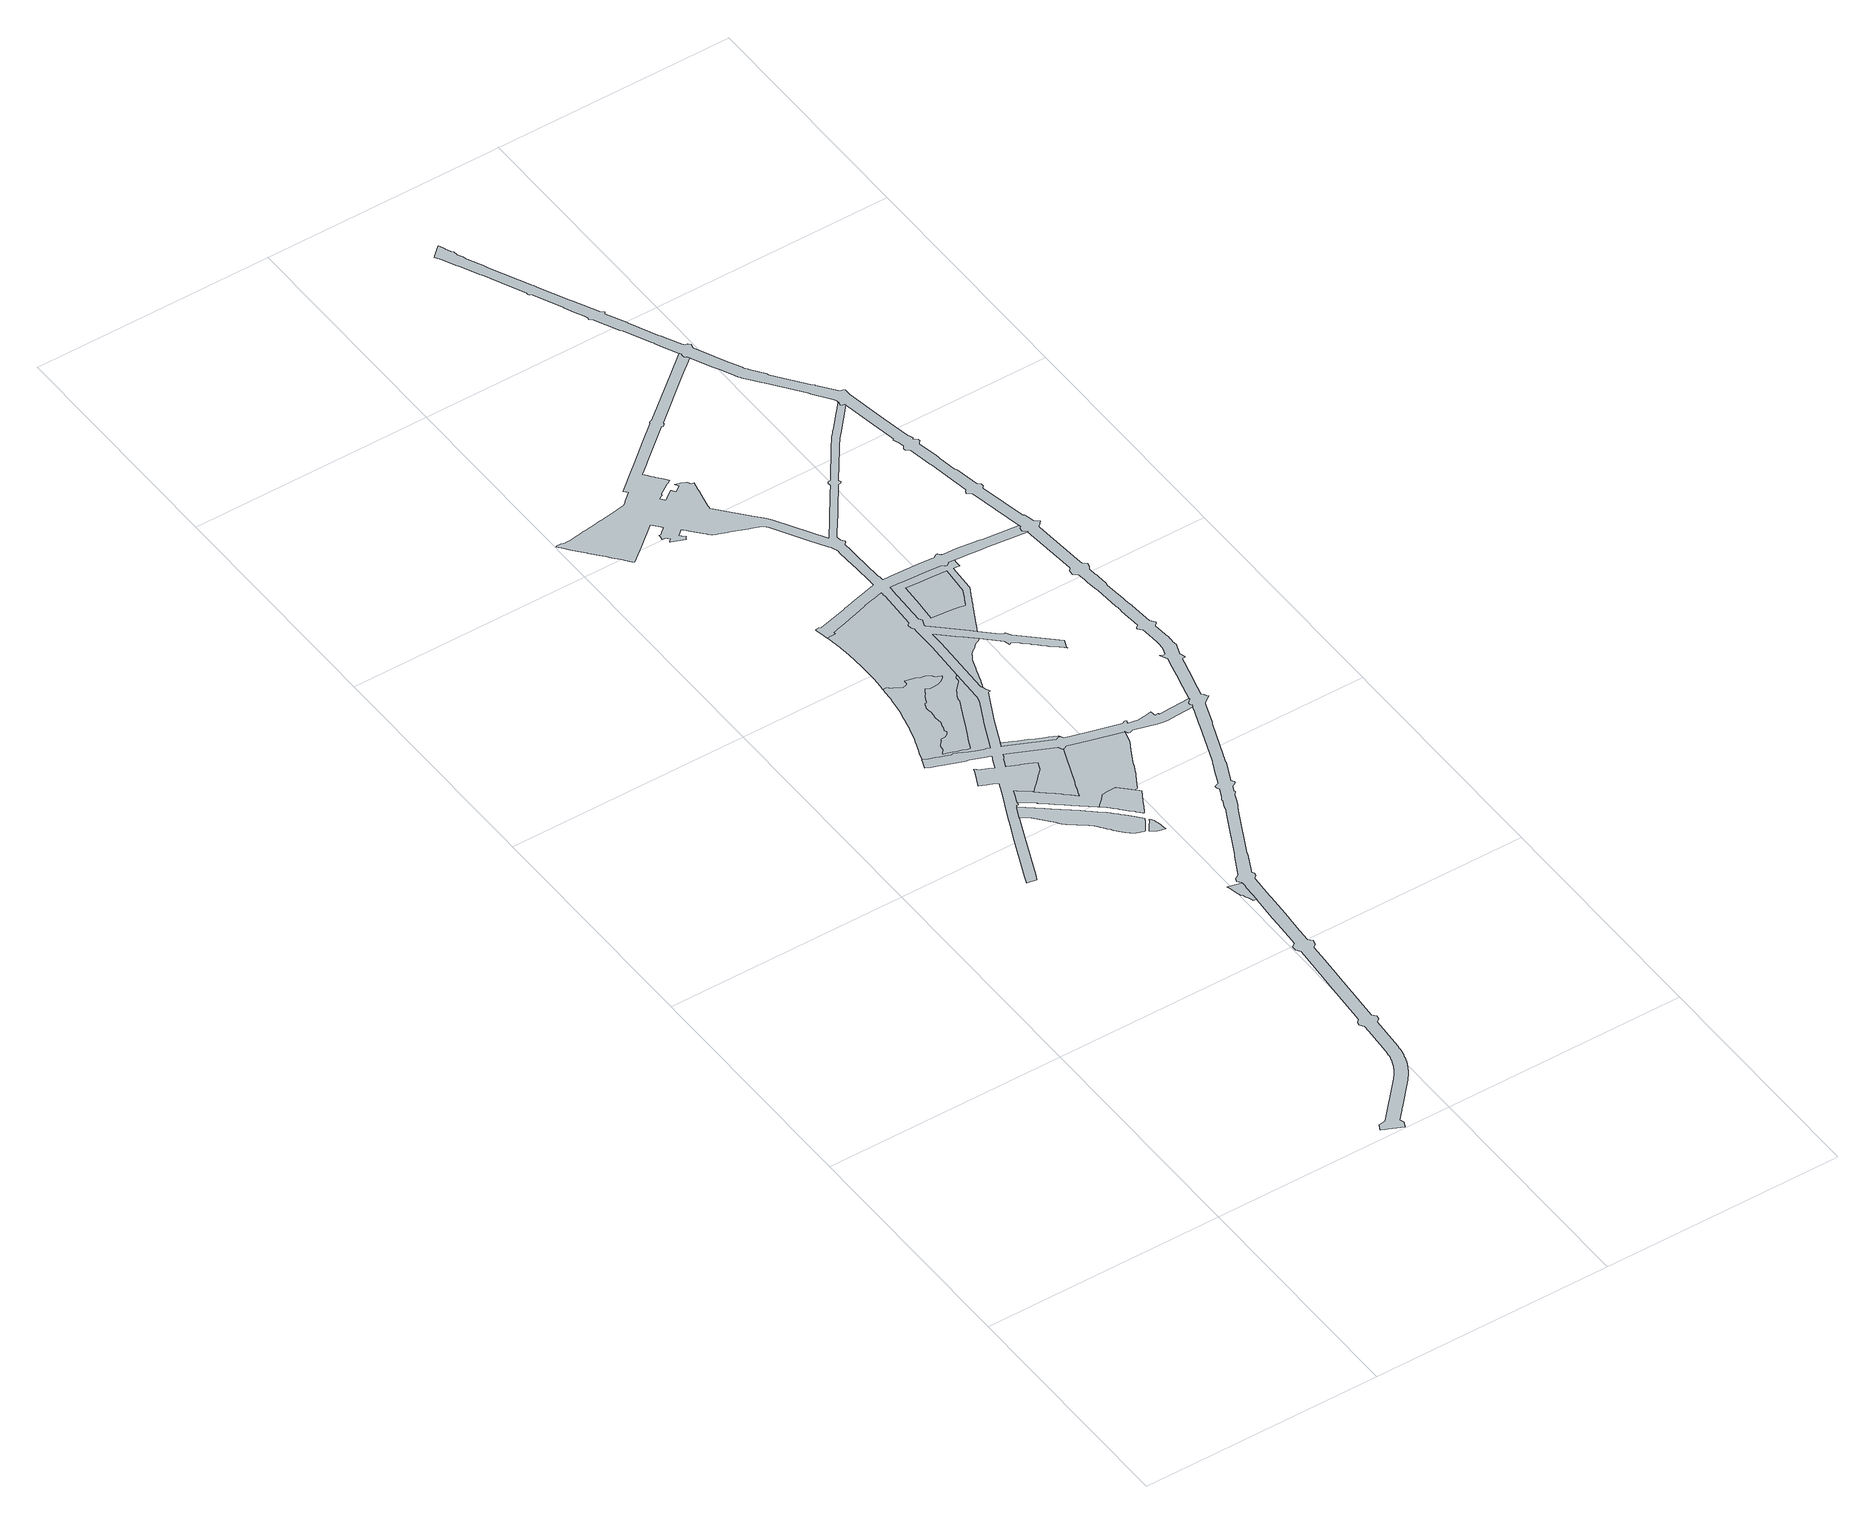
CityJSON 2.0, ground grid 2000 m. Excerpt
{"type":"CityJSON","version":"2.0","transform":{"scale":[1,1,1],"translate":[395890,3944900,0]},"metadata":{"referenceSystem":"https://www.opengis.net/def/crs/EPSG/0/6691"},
"CityObjects":{
"object1":{"type":"GenericCityObject","attributes":{"class":"18","urbanPlanType":"21","prefecture":"13","city":"13100"},"geometry":[{"type":"MultiSurface","lod":"0","boundaries":[[[0,1,2,3,4,5,6,7,8,9,10,11,12,13,14,15,16,17,18,19,20,21,22,23,24,25,26,27,28,29,30,31,32,33,34,35,36,37,38,39,40,41,42,43,44,45,46,47,48,49,50,51,52,53,54,55,56,57,58,59,60,61,62,63,64,65,66,67,68,69,70,71,72,73,74,75,76,77,78,79,80,81,82,83,84,85,86,87,88,89,90,91,92,93,94,95,96,97,98,99,100,101,102,103,104,105,106,107,108,109,110,111,112,113,114,115,116,117,118,119,120,121,122,123,124,125,126,127,128,129,130,131,132,133,134,135]]]}]},
"object2":{"type":"GenericCityObject","attributes":{"class":"18","urbanPlanType":"21","prefecture":"13","city":"13100"},"geometry":[{"type":"MultiSurface","lod":"0","boundaries":[[[136,137,138,139,140,141,142,143,144,145,146,147,148,149,150,151,152,153,154]]]}]},
"object3":{"type":"GenericCityObject","attributes":{"class":"18","urbanPlanType":"21","prefecture":"13","city":"13100"},"geometry":[{"type":"MultiSurface","lod":"0","boundaries":[[[155,156,157,158,159,160,161,162,163,164,165,166,167,168,169,170,171,172,173,174,175,176,177,178,179,180,181,182,183,184,185,186,187,188,189,190,191,192,193,194,195,196,197,198,199,200,201,202,203,204,205,206,207,208,209,210,211,212,213,214,215,216,217,218,219,220,221,222,223,224,225,226,227,228,229,230,231,232,233,234,235,236,237,238,239,240,241,242,243,244,245,246,247,248,249,250,251,252,253,254,255,256,257,258,259,260,261,262,263,264,265,266,267,268,269,270,271,272,273,274,275,276,277,278,279,280,281,282,283,284,285,286,287,288,289,290,291,292,293,294,295,296,297,298,299,300,301,302,303,304,305,306,307,308,309,310,311,312,313,314,315,316,317,318,319,320,321,322,323,324,325,326,327,328,329,330,331,332,333,334,335,336,337,338,339,340,341,342,343,344,345,346,347,348,349,350,351,352,353,354,355,356,357,358,359,360,361,362,363,364,365,366,367,368,369,370]]]}]},
"object4":{"type":"GenericCityObject","attributes":{"class":"18","urbanPlanType":"21","prefecture":"13","city":"13100"},"geometry":[{"type":"MultiSurface","lod":"0","boundaries":[[[371,372,373,374,375,376,377,378,379,380,381,382,383,384,385,386,387,388,389,390,391,392,393,394,395,396,397,398,399,400,401,402,403,404,405,406,407,408,409,410,411,412,413,414,415,416,417,418,419,420]]]}]},
"object5":{"type":"GenericCityObject","attributes":{"class":"18","urbanPlanType":"21","prefecture":"13","city":"13100"},"geometry":[{"type":"MultiSurface","lod":"0","boundaries":[[[421,422,423,424,425,426,427,428,429,430,431,432,433,434,435,436,437,438,439,440,441,442,443,444,445,446,447,448,449,450,451,452,453,454,455,456,457,458,459,460]]]}]},
"object6":{"type":"GenericCityObject","attributes":{"class":"18","urbanPlanType":"21","prefecture":"13","city":"13100"},"geometry":[{"type":"MultiSurface","lod":"0","boundaries":[[[461,462,463,464,465,466,467,468,469,470,471,472,473,474,475,476,477,478,479,480,481,482,483,484,485,486,487,488,489,490,491,492,493,494,495,496,497,498,499,500,501]]]}]},
"object7":{"type":"GenericCityObject","attributes":{"class":"18","urbanPlanType":"21","prefecture":"13","city":"13100"},"geometry":[{"type":"MultiSurface","lod":"0","boundaries":[[[502,503,504,505,420,419,418,417,416,415,414,413,412,411,410,409,408,407,406,405,404,506,507,508,509,510,511,512,513,514,515,516,517,518,519,520,521,522,523,524,525,526,527,528,529,530,531,532,533,534,535,536,537,538,539,540,541,542,543,544,545,546,547,548,549,550,551,552,553,554,555,556,557,558,559,560,561,562,563,564,565,566,473,472,471,470,469,468,467,466,465,464,463,462,461,501,567,568,569,570,571,572,573,574,575,576,577,578,579,580,581,582,583,584,585,586,587,588,589,590,591,592,593,594,595,596,597,598,599,600,601,602,603,604,605,606,607,608,609,610,611,612,613,614]]]}]},
"object8":{"type":"GenericCityObject","attributes":{"class":"18","urbanPlanType":"21","prefecture":"13","city":"13100"},"geometry":[{"type":"MultiSurface","lod":"0","boundaries":[[[615,616,617,618,619,620,621,622,623,624,625,626,627,628]]]}]},
"object9":{"type":"GenericCityObject","attributes":{"class":"18","urbanPlanType":"21","prefecture":"13","city":"13100"},"geometry":[{"type":"MultiSurface","lod":"0","boundaries":[[[629,630,631,632,633,634,635,636,637,638,639,640,641,642,643,644,645,646,647,648,649,650,651,652,653,654,655,656,657,658,659,660,661,662,663,664,665,666,667,668,669,670,671,672,673,674,675,676,677,678,679,680,681,682,683,684,685,686,306,305,304,303,302,301,300,299,298,297,296,295,294,293,292,291,290,289,288,287,286,285,284,283,282,281,280,279,278,277,276,275,274,273,272,271,270,269,268,267,266,265,264,263,262,261,260,259,258,257,256,255,254,253,252,251,250,249,248,247,246,245,244,243,242,241,240,239,238,237,236,235,234,233,232,231,230,229,228,227,226,225,224,223,222,221,220,219,218,217,216,215,214,213,212,211,210,209,208,207,206,205,204,203,202,201,200,199,198,197,196,195,194,193,192,191,190,189,188,187,186,185,184,183,182,181,180,179,178,177,176,175,174,173,172,171,170,169,168,167,166,165,164,163,162,161,160,159,158,157,156,155,370]]]}]},
"object10":{"type":"GenericCityObject","attributes":{"class":"18","urbanPlanType":"21","prefecture":"13","city":"13100"},"geometry":[{"type":"MultiSurface","lod":"0","boundaries":[[[687,688,689,690,691,692,693,694,695,696,697,698,699,700,701,702,703,704,705,706,707,708,709,710,711,712,713,714,715,716,717,718,719,720,721,722,723,724,725,726,727,728,729,730,731,732,733,734,735,736,737,738,739,740,741,742,743,744,745,746,747,748,749,750,751,752,753,754,755,756,757,758,759,760,761,762,763,764,765,766,767,768,769,770,771,772,773,774,775,776,777,778,779,780,781,782,783,784,785,786,787,788,789,790,791,792,793,794,795,796,797,798,799,800,801,802,803,804,805,806,807,808,809,810,811,812,813,814,815,816,817,818,819,820,821,822,823,824,825,826,827,828,829,830,831,832,833,834,835,836,837,838,839,840,841,842,843,844,845,846,847,848,849,850,851,852,853,854,855,856,857,858,859,860,861,862,863,864,865,866,867,868,869,870,871,872,873,874,875,876,877,878,879,880,881,882,883,657,656,655,654,653,652,651,650,649,648,647,646,645,644,643,642,641,640,639,638,637,636,635,634,633,632,631,630,629,370,369,368,367,366,365,364,363,362,361,360,359,358,357,356,355,354,353,352,351,350,349,348,347,346,345,344,343,342,341,340,339,884,885,886,887,888,889,890,891,892,893,894,895,896,897,898,899,900,901,902,903,904,905,906,907,908,909,910,911,912,913,914,915,916,917,918,919,920,921,922,923,924,925,926,927,928,929,930,112,111,931,932,514,513,512,511,510,509,508,507,506,404,403,402,401,400,399,398,397,396,395,394,393,392,391,390,389,388,387,386,385,384,383,382,381,380,379,378,377,376,375,374,373,372,371,420,505,504,503,502,614,933,934,935,936,937,938,939,940,941,942,943,944,945,946,947,948,949,950,951,952,953,954,955,956,957,958,959,960,961,962,963,964,965,966,967,968,969,970,971,972,973,974,975,976,977,978,979,980,981,982,983,984,985,986,987,988,989,990,991,992,993,994,628,627,626,625,624,623,622,995,996,997,998,999,1000,1001,1002,1003,1004,1005,1006,1007,1008,1009,1010,1011,1012,1013,1014,1015,1016,1017,1018,1019,1020,1021,1022,1023,1024,1025,1026,1027,1028,1029,1030,1031,1032,1033,1034,1035,1036,1037,1038,1039,1040,1041,1042,1043,1044,1045,1046,1047,1048,1049,1050,1051,1052,1053,1054,1055,1056,1057,1058,1059,1060,1061,1062,1063,1064,1065,1066,1067,1068,1069,1070,1071,1072,1073,1074,1075,1076,1077,1078,1079,1080,1081,1082,1083,1084,1085,1086,1087,1088,1089,1090,1091,1092,1093,1094,1095,1096,1097,1098,1099,1100,1101,1102,1103,1104,1105,1106,1107,1108,1109,1110,1111,1112,1113,1114,1115,1116,1117,1118,1119,1120,1121,1122,1123,1124,1125,1126,1127,1128,1129,1130,1131,1132,1133,1134,1135,1136,1137,1138,1139,1140,1141,1142,1143,1144,1145,1146,1147,1148,1149,1150,1151,1152,1153,1154,1155,1156,1157,1158,1159,1160,1161,1162,1163,1164,1165,1166,1167,1168,1169,1170,1171,1172,1173,1174,1175,1176,1177,1178,1179,1180,1181,1182,1183,1184,1185,1186,1187,1188,1189,1190,1191,1192,1193,1194,1195,1196,1197,1198,1199,1200,1201,1202,1203,1204,1205,1206,1207,1208,1209,1210,1211,1212,1213,1214,1215,1216,1217,1218,1219,1220,1221,1222,1223,1224,1225,1226,1227,1228,1229,1230,1231,1232,1233,1234,1235,1236,1237,1238,1239,1240,1241,1242,1243,1244,1245,1246,1247,1248,1249,1250,1251,1252,1253,1254,1255,1256,1257,1258,1259,1260,1261,1262,1263,1264,1265,1266,1267,1268,1269,1270,1271,1272,1273,1274,1275,1276,1277,1278,1279,1280,1281]]]}]},
"object11":{"type":"GenericCityObject","attributes":{"class":"18","urbanPlanType":"21","prefecture":"13","city":"13100"},"geometry":[{"type":"MultiSurface","lod":"0","boundaries":[[[1006,1005,1004,1003,1002,1001,1282,1283,1284,1285,1286,1287,1288,1289,1290,1291,1292,1293,1294,1295,1296,1297,1298,1299,1300,1301,1302,1303,1304,1305,1306,1007]]]}]},
"object12":{"type":"GenericCityObject","attributes":{"class":"18","urbanPlanType":"21","prefecture":"13","city":"13100"},"geometry":[{"type":"MultiSurface","lod":"0","boundaries":[[[1307,1308,1309,1310,1311,1312,1313,1314,1315,1316,1317,1318,1319,1320,1321,1322,1323,1324,1325,1326,1327,1328,1329,1330,1331,1332,1333,1334,1335,1336,1337,1338,1339,1340,1341,1342,1343,1344,1345,1346,1347,1348,1349,1350,1351,1352,1353,1354,1355,1356,1357,1358,1359,1360,1361,1362,1363,1364,1365,1366,1367,1368,1369,1370,1371,1372,1373,691,690,689,688,687,1281,1374,1375,1376,1377,1378,1379,1380,1381,1382,1383,1384,1385,1386,1387,1388,1389,1390,1391,1392,1393,1394,1395,1396,1397,1398,1399,1400,1401,1402,1403,1404,1405,1151,1150,1149,1148,1147,1406,1407,1408,1409,1410,1411,1412,1413,1414,1415,1416,1417,1418,1419,1420,1421,1422,1423,1424,1425,1426,1427,1428,1429,1080,1079,1078,1077,1076,1075,1074,1430,1431,1432,1433,1434,1435,1436,1437,1438,1439,1440,1441,1442,1443,1444,1445,1446,1447,1448,1449,1450,1451,1452,1453,1454,1455,1456,1457,1458,1459,1460,1461,1462,1463,1464,1465,1466,1467,1468,1469,1470,1471,1472,1473,1474,1475,1476,1477,1478,1479,1480,1481,962,961,960,959,958,957,956,1482,1483,1484,1485,1486,1487,1488,1489,1490,1491,1492,1493,1494,1495,1496,1497,1498,1499,1500,1501,1502,1503,1504,1505,1506,1507,1508,1509,1510,1511,1512,1513,1514,1515,1516,1517,1518,1519,1520,1521,1522,1523,1524,1525,1526,1527,1528,1529,1530,1531,154,153,152,151,150,149,1532,1533,1534,1535,1536,1537,1538,1539,1540,1541,1542,1543,1544,1545,1546,1547,1548,1549,1550,1551,1552,1553,1554,1555,1556,1557,1558,1559,1560,1561,1562,1563,1564,1565,1566,1567,1568,1569,1570,1571,1572,1573,1574,1575,1576,1577,1578,1579,1580,1581,1582,1583,1584,1585,1586,1587,1588,1589,1590,1591,1592,1593,1594,1595,1596,1597,1598,1599,1600,1601,1602,1603,1604,1605,1606,1607,1608,1609,1610,1611,1612,1613,1614,1615,1616,1617,1618,1619,1620,1621,1622,1623,1624,1625,1626,1627,1628,1629,1630,1631,1632,1633,1634,1635,1636,1637,1638,1639,1640,1641,1642,1643,1644,1645,1646,1647,1648,1649,1650,1651,1652,1653,1654,1655,1656,1657,1658,1659,1660,1661,1662,1663,1664,1665,1666,1667,1668,1669,1670,1671,1672,1673,1674,1675,1676,1677,1678,1679,1680,1681,1682,1683,1684,1685,1686,1687,1688,1689,1690,1691,1692,1693,1694,1695,1696,1697,1698,1699,1700,1701,1702,1703,1704,1705,1706,1707,1708,1709,1710,1711,1712,1713,1714,1715,1716,1717,1718,1719,1720,1721,1722,1723,1724,1725,1726,1727,1728,1729,1730,1731,1732,1733,1734,1735,1736,1737,1738,1739,1740,1741,1742,1743,1744,1745,1746,1747,1748,1749,1750,1751,1752,1753,1754,1755,1756,1757,1758,1759,1760,1761,1762,1763,1764,1765,1766,1767,1768,1769,1770,1771,1772,1773,1774,1775,1776,1777,1778,1779,1780,1781,1782,1783,1784,1785,1786,1787,1788,1789,1790,1791,1792,1793,1794,1795,1796,1797,1798,1799,1800,1801,1802,1803,1804,1805,1806,1807,1808,1809,1810,1811,1812,1813,1814,1815,1816,1817,1818,1819,1820,1821,1822,1823,1824,1825,1826,1827,1828,1829,1830,1831,1832,1833,1834,1835,1836,1837,1838,1839,1840,1841,1842,1843,1844]]]}]},
"object13":{"type":"GenericCityObject","attributes":{"class":"18","urbanPlanType":"21","prefecture":"13","city":"13100"},"geometry":[{"type":"MultiSurface","lod":"0","boundaries":[[[1065,1064,1063,1062,1061,1060,1059,1058,1057,1056,1055,1054,1053,1052,1051,1050,1049,1048,1047,1046,1045,1044,1043,1845,1846,1847,1848,1849,1850,1851,1852,1853,1854,1855,1856,1857,1858,1859,1860,1861,1862,1863,1864,1865,1866,1867,1868,1869,1870,1871,1872,1873,1874,1875,1876,1877,1878,1879,1880,1881,1882,1883,1884,1066],[1885,1886,1887,1888,1889,1890,1891,1892,1893,1894,1895,1896,1897,1898,1899,1900,1901,1902,1903,1904,1905,1906,1907,1908,1909,1910,1911,1912,1913,1914,1915,1916,1917,1918,1919,1920,1921,1922,1923,1924,1925,1926,1927,1928,1929,1930,1931,1932,1933,1934,1935,1936,1937,1938,1939,1940,1941,1942,1943,1944,1945,1946,1947,1948,1949,1950,1951,1952,1953,1954,1955,1956,1957,1958,1959,1960,1961,1962,1963,1964,1965,1966,1967,1968,1969,1970,1971,1972,1973,1974,1975,1976,1977,1978,1979,1980,1981,1982,1983,1984,1985,1986,1987,1988,1989,1990,1991,1992,1993,1994,1995,1996,1997,1998,1999,2000,2001,2002,2003,2004,2005,2006,2007,2008,2009,2010,2011,2012,2013,2014,2015,2016,2017,2018,2019,2020,2021,2022,2023,2024,2025,2026,2027,2028,2029,2030,2031,2032,2033,2034,2035,2036,2037,2038,2039,2040,2041,2042,2043]]]}]},
"object14":{"type":"GenericCityObject","attributes":{"class":"18","urbanPlanType":"21","prefecture":"13","city":"13100"},"geometry":[{"type":"MultiSurface","lod":"0","boundaries":[[[2042,2041,2040,2039,2038,2037,2036,2035,2034,2033,2032,2031,2030,2029,2028,2027,2026,2025,2024,2023,2022,2021,2020,2019,2018,2017,2016,2015,2014,2013,2012,2011,2010,2009,2008,2007,2006,2005,2004,2003,2002,2001,2000,1999,1998,1997,1996,1995,1994,1993,1992,1991,1990,1989,1988,1987,1986,1985,1984,1983,1982,1981,1980,1979,1978,1977,1976,1975,1974,1973,1972,1971,1970,1969,1968,1967,1966,1965,1964,1963,1962,1961,1960,1959,1958,1957,1956,1955,1954,1953,1952,1951,1950,1949,1948,1947,1946,1945,1944,1943,1942,1941,1940,1939,1938,1937,1936,1935,1934,1933,1932,1931,1930,1929,1928,1927,1926,1925,1924,1923,1922,1921,1920,1919,1918,1917,1916,1915,1914,1913,1912,1911,1910,1909,1908,1907,1906,1905,1904,1903,1902,1901,1900,1899,1898,1897,1896,1895,1894,1893,1892,1891,1890,1889,1888,1887,1886,1885,2043]]]}]}
},
"vertices":[
[1575,3796,0],[1583,3786,0],[1596,3770,0],[1604,3758,0],[1610,3748,0],[1612,3744,0],[1629,3724,0],[1635,3716,0],[1638,3712,0],[1640,3709,0],[1642,3707,0],[1647,3700,0],[1655,3690,0],[1661,3683,0],[1667,3677,0],[1672,3671,0],[1677,3666,0],[1682,3661,0],[1687,3655,0],[1692,3650,0],[1693,3649,0],[1698,3643,0],[1704,3638,0],[1709,3632,0],[1714,3628,0],[1718,3625,0],[1723,3620,0],[1729,3615,0],[1734,3611,0],[1739,3607,0],[1746,3603,0],[1752,3600,0],[1759,3596,0],[1765,3594,0],[1772,3591,0],[1779,3588,0],[1785,3586,0],[1787,3585,0],[1793,3584,0],[1802,3581,0],[1809,3578,0],[1816,3576,0],[1821,3574,0],[1873,3649,0],[1877,3656,0],[1892,3681,0],[1840,3742,0],[1812,3773,0],[1808,3777,0],[1799,3786,0],[1795,3791,0],[1783,3804,0],[1761,3828,0],[1756,3833,0],[1749,3841,0],[1724,3867,0],[1719,3873,0],[1704,3888,0],[1702,3891,0],[1669,3913,0],[1650,3930,0],[1639,3939,0],[1620,3956,0],[1610,3965,0],[1605,3969,0],[1586,3985,0],[1580,3991,0],[1579,3992,0],[1566,4003,0],[1557,4011,0],[1554,4013,0],[1553,4014,0],[1543,4022,0],[1540,4025,0],[1525,4037,0],[1522,4040,0],[1521,4041,0],[1511,4048,0],[1504,4054,0],[1501,4057,0],[1479,4075,0],[1470,4082,0],[1468,4083,0],[1447,4101,0],[1442,4105,0],[1436,4110,0],[1422,4121,0],[1420,4123,0],[1393,4145,0],[1390,4147,0],[1377,4158,0],[1370,4164,0],[1357,4175,0],[1341,4187,0],[1340,4188,0],[1333,4193,0],[1304,4218,0],[1302,4219,0],[1283,4235,0],[1280,4237,0],[1279,4238,0],[1253,4260,0],[1252,4260,0],[1244,4267,0],[1235,4272,0],[1235,4273,0],[1233,4274,0],[1225,4279,0],[1222,4281,0],[1216,4284,0],[1203,4292,0],[1201,4293,0],[1158,4197,0],[1159,4197,0],[1181,4187,0],[1198,4176,0],[1229,4146,0],[1295,4071,0],[1346,4007,0],[1361,3988,0],[1362,3985,0],[1373,3974,0],[1386,3962,0],[1398,3951,0],[1415,3936,0],[1430,3924,0],[1445,3913,0],[1457,3904,0],[1465,3898,0],[1476,3890,0],[1509,3864,0],[1511,3864,0],[1521,3856,0],[1526,3850,0],[1532,3844,0],[1553,3821,0],
[1978,2766,0],[1980,2759,0],[1984,2748,0],[1990,2726,0],[1998,2693,0],[2012,2637,0],[2020,2638,0],[2032,2608,0],[2041,2588,0],[2047,2571,0],[2049,2566,0],[2054,2549,0],[2055,2547,0],[2079,2541,0],[2083,2602,0],[2087,2677,0],[2088,2697,0],[2088,2702,0],[2091,2743,0],
[1603,5642,0],[1602,5613,0],[1601,5608,0],[1599,5601,0],[1598,5600,0],[1595,5597,0],[1575,5575,0],[1535,5533,0],[1532,5529,0],[1520,5508,0],[1511,5494,0],[1503,5481,0],[1496,5467,0],[1489,5444,0],[1492,5443,0],[1485,5421,0],[1484,5418,0],[1465,5378,0],[1461,5369,0],[1446,5337,0],[1423,5289,0],[1388,5217,0],[1356,5150,0],[1337,5111,0],[1319,5073,0],[1295,5022,0],[1276,4983,0],[1251,4986,0],[1220,4999,0],[1203,5005,0],[1179,5014,0],[1153,5022,0],[1136,5028,0],[1116,5034,0],[1075,5048,0],[1104,5086,0],[1108,5115,0],[1111,5125,0],[1113,5127,0],[1116,5131,0],[1124,5143,0],[1128,5147,0],[1135,5154,0],[1145,5164,0],[1150,5175,0],[1153,5180,0],[1155,5182,0],[1158,5183,0],[1162,5184,0],[1166,5184,0],[1172,5185,0],[1178,5184,0],[1183,5184,0],[1187,5185,0],[1193,5186,0],[1198,5189,0],[1203,5191,0],[1208,5194,0],[1217,5201,0],[1225,5212,0],[1233,5221,0],[1231,5227,0],[1224,5244,0],[1225,5246,0],[1236,5272,0],[1238,5284,0],[1241,5295,0],[1248,5315,0],[1251,5325,0],[1252,5331,0],[1247,5359,0],[1245,5377,0],[1245,5392,0],[1251,5419,0],[1253,5456,0],[1248,5468,0],[1247,5476,0],[1248,5496,0],[1247,5507,0],[1249,5510,0],[1255,5520,0],[1257,5529,0],[1260,5542,0],[1260,5545,0],[1262,5547,0],[1265,5548,0],[1268,5549,0],[1274,5550,0],[1279,5551,0],[1285,5554,0],[1288,5561,0],[1291,5574,0],[1298,5591,0],[1303,5598,0],[1311,5611,0],[1324,5629,0],[1330,5638,0],[1334,5646,0],[1351,5670,0],[1359,5675,0],[1389,5657,0],[1405,5656,0],[1424,5657,0],[1454,5658,0],[1489,5673,0],[1512,5690,0],[1517,5694,0],[1521,5698,0],[1532,5712,0],[1479,5736,0],[1479,5744,0],[1473,5754,0],[1467,5760,0],[1464,5762,0],[1456,5767,0],[1450,5770,0],[1446,5773,0],[1437,5778,0],[1433,5780,0],[1422,5780,0],[1417,5781,0],[1408,5783,0],[1404,5784,0],[1363,5803,0],[1350,5806,0],[1280,5824,0],[1280,5820,0],[1280,5814,0],[1278,5804,0],[1277,5799,0],[1275,5791,0],[1273,5786,0],[1271,5783,0],[1269,5781,0],[1266,5780,0],[1263,5779,0],[1243,5773,0],[1240,5772,0],[1236,5772,0],[1231,5772,0],[1226,5773,0],[1223,5775,0],[1219,5777,0],[1191,5796,0],[1181,5802,0],[1174,5807,0],[1159,5816,0],[1145,5826,0],[1135,5833,0],[1131,5836,0],[1123,5839,0],[1103,5841,0],[1103,5837,0],[1102,5826,0],[1101,5804,0],[1099,5780,0],[1098,5763,0],[1097,5751,0],[1097,5743,0],[1095,5729,0],[1094,5723,0],[1091,5702,0],[1085,5664,0],[1079,5619,0],[1075,5599,0],[1072,5578,0],[1066,5550,0],[1062,5534,0],[1057,5508,0],[1053,5491,0],[1046,5459,0],[1036,5418,0],[1034,5409,0],[1029,5390,0],[1021,5359,0],[1004,5300,0],[999,5283,0],[991,5265,0],[977,5230,0],[971,5216,0],[966,5202,0],[957,5177,0],[949,5153,0],[929,5098,0],[924,5085,0],[966,5066,0],[1014,5047,0],[1046,5036,0],[1078,5024,0],[1125,5007,0],[1126,5007,0],[1142,5010,0],[1171,4997,0],[1200,4985,0],[1202,4984,0],[1206,4982,0],[1242,4965,0],[1261,4957,0],[1285,4945,0],[1287,4944,0],[1288,4944,0],[1290,4943,0],[1347,4923,0],[1349,4922,0],[1361,4920,0],[1366,4919,0],[1394,4909,0],[1508,5163,0],[1511,5169,0],[1598,5346,0],[1599,5349,0],[1603,5359,0],[1611,5387,0],[1612,5395,0],[1613,5407,0],[1624,5664,0],
[1810,4604,0],[1798,4635,0],[1478,4780,0],[1434,4800,0],[1424,4777,0],[1421,4770,0],[1408,4755,0],[1406,4750,0],[1377,4686,0],[1381,4685,0],[1407,4673,0],[1408,4672,0],[1437,4661,0],[1438,4660,0],[1465,4648,0],[1478,4642,0],[1525,4621,0],[1594,4590,0],[1579,4556,0],[1567,4529,0],[1560,4521,0],[1551,4511,0],[1532,4492,0],[1514,4474,0],[1506,4467,0],[1502,4462,0],[1499,4458,0],[1490,4450,0],[1465,4425,0],[1451,4412,0],[1451,4411,0],[1444,4404,0],[1432,4393,0],[1397,4358,0],[1427,4331,0],[1463,4299,0],[1481,4282,0],[1544,4226,0],[1557,4215,0],[1595,4180,0],[1638,4141,0],[1651,4175,0],[1660,4199,0],[1678,4245,0],[1687,4265,0],[1690,4274,0],[1691,4273,0],[1740,4403,0],[1790,4531,0],[1817,4602,0],
[1954,3531,0],[1954,3537,0],[1953,3543,0],[1952,3550,0],[1951,3557,0],[1950,3561,0],[1943,3597,0],[1942,3601,0],[1938,3620,0],[1938,3621,0],[1937,3624,0],[1936,3625,0],[1935,3627,0],[1933,3631,0],[1930,3635,0],[1928,3638,0],[1926,3641,0],[1925,3643,0],[1924,3645,0],[1921,3649,0],[1914,3657,0],[1907,3639,0],[1892,3617,0],[1887,3616,0],[1847,3558,0],[1869,3544,0],[1876,3539,0],[1883,3535,0],[1889,3531,0],[1895,3528,0],[1900,3526,0],[1906,3523,0],[1911,3522,0],[1918,3519,0],[1926,3518,0],[1934,3516,0],[1944,3514,0],[1954,3512,0],[1957,3511,0],[1957,3514,0],
[1964,4001,0],[1903,4062,0],[1831,4062,0],[1796,4059,0],[1789,4057,0],[1781,4054,0],[1778,4050,0],[1775,4048,0],[1752,4020,0],[1726,3996,0],[1706,3978,0],[1704,3976,0],[1694,3964,0],[1702,3958,0],[1737,3929,0],[1742,3924,0],[1746,3920,0],[1754,3911,0],[1766,3897,0],[1767,3897,0],[1792,3870,0],[1798,3863,0],[1816,3844,0],[1830,3828,0],[1842,3815,0],[1847,3811,0],[1861,3796,0],[1875,3780,0],[1880,3775,0],[1893,3762,0],[1902,3751,0],[1916,3736,0],[1919,3734,0],[1922,3730,0],[1930,3743,0],[1954,3788,0],[1981,3836,0],[2013,3892,0],[2035,3930,0],[2024,3941,0],[2003,3961,0],
[2281,4501,0],[2042,4564,0],[1855,4614,0],[1825,4600,0],[1386,4368,0],[1380,4374,0],[1377,4376,0],[1343,4401,0],[1298,4434,0],[1282,4445,0],[1259,4390,0],[1248,4364,0],[1236,4335,0],[1241,4332,0],[1249,4326,0],[1255,4323,0],[1261,4319,0],[1265,4316,0],[1268,4314,0],[1278,4306,0],[1294,4293,0],[1298,4289,0],[1347,4249,0],[1348,4248,0],[1350,4247,0],[1355,4243,0],[1382,4220,0],[1387,4216,0],[1414,4194,0],[1415,4193,0],[1431,4180,0],[1435,4177,0],[1446,4168,0],[1448,4166,0],[1467,4151,0],[1475,4144,0],[1487,4134,0],[1500,4123,0],[1506,4119,0],[1510,4115,0],[1513,4113,0],[1514,4112,0],[1519,4107,0],[1527,4101,0],[1537,4093,0],[1545,4086,0],[1557,4076,0],[1561,4073,0],[1565,4070,0],[1578,4059,0],[1583,4054,0],[1600,4041,0],[1601,4040,0],[1602,4039,0],[1608,4035,0],[1620,4024,0],[1633,4014,0],[1645,4004,0],[1646,4003,0],[1656,3995,0],[1657,3994,0],[1660,3992,0],[1663,3989,0],[1672,3982,0],[1685,3971,0],[2009,3967,0],[2025,3969,0],[2091,4084,0],[2092,4086,0],[2096,4093,0],[2098,4097,0],[2100,4100,0],[2102,4104,0],[2104,4107,0],[2105,4111,0],[2133,4168,0],[2151,4209,0],[2152,4211,0],[2180,4267,0],[2208,4317,0],[2211,4325,0],[2227,4352,0],[2229,4355,0],[2234,4363,0],[2238,4371,0],[2240,4374,0],[2244,4382,0],[2248,4390,0],[2249,4391,0],[2250,4393,0],[2250,4394,0],[2251,4396,0],[2252,4398,0],[2252,4399,0],[2253,4401,0],[2254,4403,0],[2255,4406,0],[2255,4408,0],[2256,4410,0],[2257,4411,0],[2257,4413,0],[2258,4415,0],[2258,4417,0],[2259,4418,0],[2259,4420,0],[2279,4492,0],[2279,4493,0],[2280,4494,0],[2280,4495,0],[2280,4497,0],[2281,4499,0],[2282,4500,0],[2282,4501,0],
[1868,4733,0],[1802,4763,0],[1764,4780,0],[1689,4814,0],[1666,4824,0],[1577,4865,0],[1565,4870,0],[1482,4907,0],[1481,4901,0],[1470,4877,0],[1513,4858,0],[1831,4713,0],[1857,4725,0],[1864,4723,0],
[1638,6000,0],[1640,6186,0],[1640,6197,0],[1641,6229,0],[1626,6246,0],[1624,6282,0],[1644,6299,0],[1644,6300,0],[1659,6624,0],[1656,6644,0],[1657,6650,0],[1657,6661,0],[1658,6667,0],[1592,6650,0],[1559,6641,0],[1489,6622,0],[1487,6621,0],[1380,6587,0],[1360,6582,0],[1359,6581,0],[1271,6555,0],[1194,6532,0],[1170,6525,0],[1169,6525,0],[1150,6519,0],[1147,6501,0],[1106,6502,0],[1101,6502,0],[1077,6496,0],[1079,6489,0],[1082,6472,0],[1086,6445,0],[1090,6410,0],[1093,6389,0],[1096,6368,0],[1097,6352,0],[1099,6336,0],[1101,6321,0],[1102,6308,0],[1103,6293,0],[1105,6274,0],[1107,6250,0],[1109,6217,0],[1111,6173,0],[1112,6140,0],[1113,6106,0],[1113,6084,0],[1113,6060,0],[1113,6030,0],[1113,5983,0],[1112,5968,0],[1112,5951,0],[1111,5936,0],[1110,5922,0],[1109,5909,0],[1108,5895,0],[1107,5881,0],[1105,5859,0],
[1891,9459,0],[1875,9462,0],[1868,9490,0],[1872,9505,0],[1865,9518,0],[1692,9377,0],[1310,9059,0],[1301,9060,0],[1290,9051,0],[1286,9048,0],[1285,9039,0],[1135,8914,0],[955,8763,0],[886,8705,0],[728,8573,0],[755,8540,0],[705,8497,0],[685,8480,0],[674,8470,0],[650,8449,0],[584,8438,0],[569,8436,0],[535,8431,0],[526,8429,0],[482,8423,0],[474,8422,0],[457,8419,0],[448,8418,0],[429,8415,0],[422,8414,0],[399,8411,0],[388,8409,0],[385,8409,0],[376,8408,0],[372,8407,0],[364,8406,0],[347,8403,0],[334,8402,0],[308,8398,0],[291,8395,0],[261,8391,0],[254,8390,0],[226,8386,0],[221,8385,0],[212,8384,0],[192,8381,0],[156,8375,0],[144,8373,0],[134,8371,0],[123,8370,0],[96,8368,0],[92,8368,0],[90,8368,0],[57,8376,0],[48,8379,0],[27,8380,0],[20,8381,0],[9,8372,0],[47,8326,0],[76,8292,0],[115,8245,0],[157,8196,0],[163,8188,0],[231,8108,0],[249,8087,0],[275,8055,0],[319,8002,0],[322,7999,0],[340,7978,0],[372,7939,0],[384,7925,0],[510,8029,0],[684,8170,0],[694,8178,0],[734,8131,0],[756,8106,0],[758,8104,0],[750,8097,0],[734,8084,0],[720,8071,0],[712,8064,0],[703,8056,0],[697,8051,0],[685,8052,0],[684,8042,0],[683,8034,0],[682,8026,0],[680,8008,0],[707,8006,0],[713,7999,0],[719,7993,0],[721,7990,0],[732,7977,0],[725,7970,0],[724,7969,0],[708,7956,0],[717,7952,0],[820,7911,0],[823,7913,0],[824,7920,0],[828,7925,0],[838,7933,0],[829,7942,0],[811,7962,0],[808,7960,0],[803,7966,0],[797,7972,0],[801,7976,0],[807,7981,0],[819,7992,0],[820,7993,0],[829,8000,0],[847,8016,0],[848,8017,0],[848,8016,0],[858,8006,0],[859,8004,0],[860,8003,0],[875,7985,0],[882,7977,0],[886,7972,0],[896,7960,0],[898,7959,0],[898,7958,0],[911,7944,0],[913,7941,0],[926,7926,0],[935,7916,0],[942,7908,0],[950,7899,0],[956,7891,0],[961,7885,0],[964,7883,0],[972,7873,0],[979,7865,0],[983,7860,0],[984,7860,0],[1000,7841,0],[1026,7831,0],[1040,7826,0],[1104,7801,0],[1116,7797,0],[1180,7774,0],[1205,7764,0],[1250,7747,0],[1282,7735,0],[1301,7727,0],[1342,7711,0],[1359,7705,0],[1362,7700,0],[1366,7696,0],[1369,7691,0],[1372,7686,0],[1541,7398,0],[1617,7271,0],[1628,7252,0],[1630,7248,0],[1632,7245,0],[1635,7238,0],[1638,7231,0],[1640,7224,0],[1642,7217,0],[1644,7210,0],[1646,7203,0],[1647,7196,0],[1648,7189,0],[1648,7181,0],[1651,7085,0],[1655,6968,0],[1660,6819,0],[1660,6818,0],[1660,6817,0],[1660,6800,0],[1661,6765,0],[1661,6764,0],[1660,6764,0],[1659,6764,0],[1658,6764,0],[1657,6764,0],[1657,6763,0],[1656,6763,0],[1655,6763,0],[1654,6763,0],[1653,6763,0],[1652,6762,0],[1568,6740,0],[1535,6731,0],[1462,6711,0],[1360,6682,0],[1357,6681,0],[1342,6677,0],[1100,6613,0],[1083,6622,0],[1053,6615,0],[1055,6609,0],[1061,6577,0],[1071,6530,0],[923,5084,0],[915,5062,0],[903,5032,0],[898,5018,0],[891,5001,0],[931,4984,0],[982,4963,0],[1006,4954,0],[1007,4954,0],[1143,4905,0],[1160,4900,0],[1165,4898,0],[1179,4893,0],[1200,4891,0],[1324,4846,0],[1340,4841,0],[1359,4833,0],[1345,4803,0],[1335,4782,0],[1307,4720,0],[1268,4737,0],[1245,4747,0],[1193,4772,0],[1185,4780,0],[1172,4792,0],[1169,4780,0],[1169,4778,0],[1166,4774,0],[1100,4633,0],[1158,4607,0],[1174,4600,0],[1198,4589,0],[1231,4575,0],[1241,4570,0],[1203,4487,0],[1153,4374,0],[1133,4331,0],[1083,4220,0],[1062,4174,0],[1011,4057,0],[845,3670,0],[820,3611,0],[847,3610,0],[899,3598,0],[920,3646,0],[1075,4006,0],[1133,4142,0],[1212,4317,0],[1225,4310,0],[2284,4500,0],[2295,4477,0],[2309,4470,0],[2334,4482,0],[2335,4483,0],[2339,4485,0],[2523,4435,0],[2527,4434,0],[2532,4433,0],[2539,4432,0],[2546,4430,0],[2553,4429,0],[2560,4428,0],[2567,4427,0],[2574,4426,0],[2581,4425,0],[2588,4425,0],[2595,4424,0],[2602,4424,0],[2609,4424,0],[2617,4424,0],[2624,4424,0],[2631,4424,0],[2827,4435,0],[2835,4455,0],[2825,4469,0],[2824,4478,0],[2823,4490,0],[2854,4516,0],[2855,4522,0],[2626,4509,0],[2619,4509,0],[2613,4509,0],[2606,4509,0],[2599,4509,0],[2593,4509,0],[2586,4510,0],[2584,4510,0],[2584,4513,0],[2586,4519,0],[2556,4517,0],[2552,4564,0],[2528,4559,0],[2515,4556,0],[2492,4552,0],[2452,4547,0],[2434,4546,0],[2420,4547,0],[2405,4550,0],[2397,4551,0],[2393,4552,0],[2383,4554,0],[2342,4561,0],[2356,4587,0],[2349,4591,0],[2333,4586,0],[2333,4585,0],[2316,4579,0],[2054,4649,0],[1883,4694,0],[1872,4720,0],[1865,4723,0],[1487,4926,0],[1581,5136,0],[1582,5137,0],[1705,5387,0],[1728,5391,0],[1713,5423,0],[1702,5450,0],[1694,5471,0],[1716,5998,0],[1717,6114,0],[1843,5996,0],[1856,5986,0],[1968,5881,0],[2103,5754,0],[2114,5709,0],[2132,5717,0],[2139,5718,0],[2145,5714,0],[2157,5703,0],[2166,5695,0],[2185,5677,0],[2195,5667,0],[2239,5625,0],[2245,5620,0],[2252,5613,0],[2277,5588,0],[2294,5572,0],[2303,5564,0],[2325,5543,0],[2334,5534,0],[2356,5513,0],[2357,5515,0],[2363,5510,0],[2417,5459,0],[2434,5443,0],[2434,5446,0],[2434,5459,0],[2434,5461,0],[2435,5467,0],[2439,5476,0],[2446,5490,0],[2453,5506,0],[2457,5519,0],[2256,5708,0],[2177,5782,0],[2152,5823,0],[2137,5820,0],[2093,5861,0],[1997,5951,0],[1991,5957,0],[1976,5971,0],[1959,5987,0],[1724,6209,0],[1719,6220,0],[1731,6243,0],[1737,6257,0],[1743,6271,0],[1722,6294,0],[1737,6642,0],[1738,6647,0],[1739,6679,0],[1811,6676,0],[1838,6675,0],[1915,6671,0],[2040,6665,0],[2173,6656,0],[2173,6655,0],[2192,6635,0],[2207,6631,0],[2228,6651,0],[2230,6652,0],[2280,6649,0],[2336,6645,0],[2373,6643,0],[2502,6629,0],[2540,6625,0],[2560,6626,0],[2562,6626,0],[2748,6606,0],[2878,6592,0],[2878,6595,0],[2848,6625,0],[2849,6647,0],[2849,6650,0],[2867,6667,0],[2864,6679,0],[2569,6711,0],[2550,6717,0],[2540,6718,0],[2473,6725,0],[2381,6735,0],[2339,6738,0],[2286,6742,0],[2236,6745,0],[2235,6747,0],[2234,6747,0],[2216,6770,0],[2201,6770,0],[2180,6750,0],[2179,6750,0],[2178,6749,0],[2046,6758,0],[1919,6764,0],[1842,6768,0],[1815,6769,0],[1742,6772,0],[1741,6805,0],[1737,6824,0],[1733,6970,0],[1729,7087,0],[1726,7184,0],[1726,7187,0],[1726,7189,0],[1726,7196,0],[1725,7223,0],[1743,7241,0],[1747,7256,0],[1723,7282,0],[1721,7319,0],[1824,7463,0],[1837,7479,0],[1850,7497,0],[1853,7502,0],[1865,7518,0],[1869,7524,0],[1883,7544,0],[1903,7572,0],[1911,7583,0],[1914,7587,0],[1931,7613,0],[1994,7701,0],[2033,7756,0],[2059,7762,0],[2067,7776,0],[2062,7797,0],[2246,8056,0],[2254,8066,0],[2262,8078,0],[2264,8081,0],[2271,8090,0],[2280,8102,0],[2289,8113,0],[2294,8119,0],[2298,8125,0],[2301,8129,0],[2307,8136,0],[2317,8148,0],[2326,8159,0],[2332,8165,0],[2337,8172,0],[2341,8176,0],[2347,8182,0],[2544,8406,0],[2542,8416,0],[2530,8419,0],[2512,8425,0],[2517,8461,0],[2497,8438,0],[2478,8416,0],[2458,8394,0],[2441,8375,0],[2420,8353,0],[2400,8329,0],[2380,8307,0],[2361,8284,0],[2338,8258,0],[2315,8233,0],[2295,8210,0],[2294,8209,0],[2274,8186,0],[2270,8181,0],[2265,8174,0],[2259,8166,0],[2253,8158,0],[2252,8156,0],[2251,8155,0],[2249,8153,0],[2247,8150,0],[2246,8149,0],[2245,8148,0],[2243,8146,0],[2242,8144,0],[2241,8143,0],[2240,8141,0],[2238,8139,0],[2235,8136,0],[2226,8123,0],[2217,8111,0],[2216,8110,0],[2208,8099,0],[2018,7831,0],[2016,7828,0],[1993,7824,0],[1984,7811,0],[1987,7788,0],[1986,7785,0],[1938,7719,0],[1935,7714,0],[1932,7710,0],[1777,7493,0],[1667,7339,0],[1439,7726,0],[1435,7732,0],[1431,7738,0],[1427,7744,0],[1423,7750,0],[1419,7756,0],[1414,7762,0],[1411,7765,0],[1410,7767,0],[1405,7773,0],[1401,7778,0],[1356,7830,0],[1139,8080,0],[1141,8093,0],[1142,8096,0],[1144,8108,0],[1147,8127,0],[1148,8134,0],[1151,8146,0],[1152,8151,0],[1153,8154,0],[1153,8156,0],[1155,8168,0],[1157,8173,0],[1159,8185,0],[1163,8205,0],[1165,8211,0],[1174,8253,0],[1175,8257,0],[1175,8258,0],[1176,8265,0],[1179,8276,0],[1180,8281,0],[1181,8288,0],[1186,8309,0],[1189,8325,0],[1194,8347,0],[1196,8357,0],[1174,8361,0],[1158,8388,0],[1153,8395,0],[1119,8408,0],[1108,8412,0],[1075,8424,0],[1073,8423,0],[1071,8422,0],[1091,8390,0],[1037,8353,0],[1016,8386,0],[1015,8386,0],[988,8368,0],[970,8356,0],[929,8322,0],[929,8323,0],[910,8345,0],[897,8359,0],[905,8366,0],[938,8383,0],[932,8391,0],[930,8393,0],[994,8433,0],[1009,8443,0],[1026,8453,0],[1043,8464,0],[1060,8474,0],[1067,8478,0],[1039,8514,0],[1029,8526,0],[1020,8537,0],[1014,8545,0],[1007,8553,0],[993,8571,0],[989,8576,0],[970,8601,0],[963,8609,0],[939,8639,0],[1018,8704,0],[1043,8726,0],[1331,8966,0],[1345,8965,0],[1354,8972,0],[1355,8973,0],[1364,8980,0],[1365,8994,0],[1746,9311,0],[1901,9437,0],
[1718,5484,0],[1723,5497,0],[1734,5528,0],[1745,5562,0],[1751,5578,0],[1760,5603,0],[1766,5623,0],[1773,5642,0],[1794,5703,0],[1803,5729,0],[1812,5744,0],[1816,5752,0],[1825,5765,0],[1831,5775,0],[1847,5793,0],[1857,5802,0],[1868,5810,0],[1887,5823,0],[1900,5837,0],[1910,5848,0],[1930,5858,0],[1937,5861,0],[1947,5867,0],[1955,5872,0],[1961,5877,0],
[1578,10319,0],[1540,10399,0],[1527,10417,0],[1410,10661,0],[1412,10668,0],[1402,10685,0],[1398,10687,0],[1238,11019,0],[1236,11026,0],[1234,11035,0],[1231,11042,0],[1224,11057,0],[1171,11167,0],[1159,11193,0],[1153,11211,0],[1132,11255,0],[1132,11260,0],[1132,11261,0],[1127,11292,0],[1114,11311,0],[1103,11336,0],[1101,11340,0],[1096,11354,0],[1086,11376,0],[1073,11407,0],[1065,11400,0],[1058,11394,0],[1051,11389,0],[1045,11383,0],[1035,11374,0],[1016,11356,0],[1012,11352,0],[1006,11347,0],[997,11339,0],[984,11325,0],[982,11324,0],[1012,11279,0],[1064,11170,0],[1078,11146,0],[1150,10997,0],[1159,10985,0],[1161,10982,0],[1262,10773,0],[1321,10649,0],[1319,10640,0],[1322,10632,0],[1326,10622,0],[1336,10619,0],[1448,10385,0],[1452,10368,0],[1489,10291,0],[1522,10221,0],[1537,10190,0],[1529,10174,0],[1550,10162,0],[1551,10161,0],[1561,10140,0],[1653,9953,0],[1655,9948,0],[1666,9934,0],[1669,9928,0],[1769,9724,0],[1776,9711,0],[1778,9704,0],[1780,9696,0],[1783,9686,0],[1809,9633,0],[1955,9327,0],[1973,9289,0],[1988,9261,0],[2010,9217,0],[2064,9106,0],[2068,9098,0],[2072,9089,0],[2077,9081,0],[2080,9076,0],[2090,9060,0],[2092,9058,0],[2093,9056,0],[2094,9055,0],[2095,9053,0],[2096,9051,0],[2097,9050,0],[2099,9048,0],[2100,9046,0],[2102,9044,0],[2180,8936,0],[2197,8923,0],[2394,8660,0],[2403,8642,0],[2496,8517,0],[2500,8511,0],[2504,8506,0],[2507,8501,0],[2511,8495,0],[2514,8489,0],[2517,8483,0],[2520,8479,0],[2517,8464,0],[2556,8342,0],[2593,8132,0],[2627,7943,0],[2631,7923,0],[2627,7921,0],[2620,7916,0],[2635,7885,0],[2640,7875,0],[2649,7825,0],[2630,7797,0],[2632,7782,0],[2660,7762,0],[2695,7570,0],[2695,7567,0],[2702,7553,0],[2728,7408,0],[2728,7387,0],[2761,7204,0],[2761,7203,0],[2745,7185,0],[2739,7169,0],[2764,7148,0],[2765,7146,0],[2773,7140,0],[2913,6156,0],[2917,6113,0],[2895,6088,0],[2895,6048,0],[2926,6019,0],[2927,6012,0],[2929,5994,0],[2931,5975,0],[2933,5956,0],[2934,5938,0],[2936,5919,0],[2942,5836,0],[2948,5815,0],[2964,5601,0],[2966,5582,0],[2967,5572,0],[2968,5557,0],[2965,5536,0],[2979,5354,0],[2980,5353,0],[2961,5337,0],[2953,5322,0],[2984,5290,0],[2986,5264,0],[2997,5130,0],[2997,5129,0],[2997,5124,0],[2997,5119,0],[2997,5114,0],[2997,5109,0],[2997,5104,0],[2997,5099,0],[2997,5094,0],[2996,5089,0],[2995,5084,0],[2995,5079,0],[2994,5074,0],[2993,5070,0],[2992,5065,0],[2981,5021,0],[2975,4999,0],[2964,4995,0],[2934,5008,0],[2961,4943,0],[2961,4941,0],[2960,4941,0],[2939,4856,0],[2928,4812,0],[2919,4777,0],[2918,4771,0],[2902,4710,0],[2870,4582,0],[2811,4390,0],[2762,4260,0],[2759,4241,0],[2627,3893,0],[2615,3873,0],[2613,3869,0],[2583,3802,0],[2532,3686,0],[2523,3681,0],[2495,3667,0],[2494,3651,0],[2506,3628,0],[2474,3556,0],[2453,3527,0],[2458,3519,0],[2455,3511,0],[2442,3483,0],[2429,3454,0],[2424,3435,0],[2417,3420,0],[2412,3411,0],[2399,3383,0],[2377,3340,0],[2216,3018,0],[2204,3002,0],[2125,2848,0],[2125,2847,0],[2124,2846,0],[2124,2845,0],[2123,2844,0],[2122,2842,0],[2121,2841,0],[2121,2839,0],[2120,2838,0],[2120,2837,0],[2119,2835,0],[2118,2834,0],[2118,2832,0],[2117,2831,0],[2116,2830,0],[2116,2828,0],[2115,2827,0],[2115,2825,0],[2114,2825,0],[2114,2824,0],[2113,2822,0],[2077,2802,0],[2072,2790,0],[2067,2778,0],[2091,2746,0],[2076,2500,0],[2064,2314,0],[2060,2250,0],[2053,2146,0],[2044,2013,0],[2017,1993,0],[2015,1973,0],[2012,1954,0],[2038,1920,0],[2035,1875,0],[2019,1649,0],[2006,1466,0],[1981,1110,0],[1954,1087,0],[1950,1058,0],[1976,1025,0],[1969,932,0],[1955,734,0],[1954,725,0],[1953,716,0],[1952,707,0],[1951,698,0],[1949,689,0],[1948,680,0],[1946,671,0],[1944,662,0],[1942,653,0],[1939,644,0],[1937,636,0],[1934,627,0],[1931,618,0],[1928,610,0],[1925,601,0],[1922,593,0],[1918,585,0],[1914,577,0],[1910,568,0],[1906,560,0],[1902,552,0],[1898,544,0],[1896,541,0],[1893,536,0],[1888,529,0],[1884,521,0],[1879,514,0],[1873,506,0],[1868,499,0],[1863,492,0],[1857,484,0],[1851,477,0],[1846,471,0],[1839,464,0],[1546,140,0],[1484,128,0],[1462,84,0],[1496,68,0],[1533,51,0],[1541,48,0],[1628,7,0],[1644,55,0],[1637,91,0],[1686,146,0],[1698,159,0],[1713,175,0],[1719,182,0],[1914,397,0],[1920,404,0],[1926,411,0],[1932,418,0],[1938,426,0],[1944,433,0],[1950,441,0],[1955,449,0],[1961,456,0],[1964,462,0],[1966,464,0],[1971,472,0],[1976,480,0],[1981,489,0],[1986,497,0],[1990,505,0],[1995,514,0],[1999,522,0],[2003,531,0],[2007,539,0],[2011,548,0],[2015,557,0],[2018,566,0],[2022,574,0],[2025,583,0],[2028,592,0],[2031,601,0],[2034,611,0],[2036,620,0],[2039,629,0],[2041,638,0],[2043,647,0],[2045,656,0],[2047,665,0],[2048,673,0],[2050,682,0],[2051,691,0],[2052,700,0],[2053,709,0],[2054,718,0],[2055,727,0],[2075,1013,0],[2102,1034,0],[2107,1064,0],[2081,1097,0],[2108,1493,0],[2116,1598,0],[2130,1803,0],[2137,1904,0],[2163,1924,0],[2167,1944,0],[2171,1964,0],[2167,1969,0],[2143,1998,0],[2153,2142,0],[2159,2243,0],[2164,2307,0],[2176,2499,0],[2177,2518,0],[2191,2722,0],[2191,2731,0],[2214,2747,0],[2216,2760,0],[2219,2772,0],[2207,2796,0],[2211,2804,0],[2213,2807,0],[2288,2961,0],[2293,2977,0],[2477,3344,0],[2491,3373,0],[2503,3398,0],[2506,3402,0],[2515,3415,0],[2528,3443,0],[2542,3473,0],[2562,3520,0],[2583,3545,0],[2577,3555,0],[2598,3601,0],[2606,3606,0],[2634,3620,0],[2635,3636,0],[2624,3659,0],[2700,3830,0],[2702,3843,0],[2702,3844,0],[2704,3853,0],[2705,3854,0],[2706,3857,0],[2706,3859,0],[2708,3861,0],[2708,3863,0],[2709,3865,0],[2710,3867,0],[2712,3871,0],[2712,3872,0],[2715,3878,0],[2715,3879,0],[2716,3882,0],[2729,3915,0],[2841,4211,0],[2851,4228,0],[2915,4399,0],[2923,4419,0],[2943,4435,0],[2983,4465,0],[2973,4482,0],[2965,4497,0],[2961,4503,0],[2951,4516,0],[2969,4584,0],[3013,4759,0],[3025,4810,0],[3045,4888,0],[3056,4891,0],[3065,4891,0],[3073,4891,0],[3063,4928,0],[3060,4941,0],[3061,4944,0],[3068,4964,0],[3093,5034,0],[3090,5077,0],[3091,5081,0],[3091,5089,0],[3092,5096,0],[3092,5104,0],[3092,5112,0],[3092,5119,0],[3092,5127,0],[3092,5131,0],[3092,5134,0],[3092,5135,0],[3092,5136,0],[3081,5277,0],[3081,5278,0],[3098,5294,0],[3106,5309,0],[3083,5333,0],[3076,5341,0],[3060,5544,0],[3060,5549,0],[3057,5556,0],[3055,5561,0],[3050,5618,0],[3048,5644,0],[3046,5667,0],[3034,5822,0],[3035,5826,0],[3035,5827,0],[3037,5841,0],[3030,5926,0],[3029,5945,0],[3027,5964,0],[3026,5983,0],[3024,6002,0],[3022,6020,0],[3021,6028,0],[3038,6051,0],[3044,6080,0],[3013,6108,0],[3007,6165,0],[2974,6582,0],[2973,6593,0],[2981,6600,0],[2993,6611,0],[3015,6635,0],[2976,6666,0],[2975,6668,0],[2965,6709,0],[2955,6751,0],[2947,6750,0],[2869,7142,0],[2868,7146,0],[2881,7163,0],[2882,7185,0],[2882,7186,0],[2858,7202,0],[2858,7203,0],[2821,7404,0],[2812,7423,0],[2787,7571,0],[2787,7586,0],[2788,7591,0],[2783,7615,0],[2753,7779,0],[2756,7783,0],[2772,7806,0],[2771,7813,0],[2770,7822,0],[2742,7841,0],[2741,7848,0],[2750,7855,0],[2737,7885,0],[2734,7892,0],[2733,7895,0],[2688,8142,0],[2628,8478,0],[2629,8505,0],[2631,8537,0],[2617,8546,0],[2592,8547,0],[2479,8698,0],[2477,8701,0],[2469,8708,0],[2468,8708,0],[2464,8712,0],[2267,8975,0],[2263,8986,0],[2258,8996,0],[2180,9102,0],[2179,9104,0],[2178,9105,0],[2177,9107,0],[2176,9108,0],[2175,9110,0],[2174,9111,0],[2173,9113,0],[2164,9126,0],[2162,9129,0],[2158,9136,0],[2155,9142,0],[2152,9149,0],[2094,9269,0],[2054,9352,0],[2050,9361,0],[1979,9506,0],[1981,9516,0],[1988,9547,0],[1968,9564,0],[1944,9569,0],[1941,9576,0],[1939,9579,0],[1900,9659,0],[1863,9735,0],[1857,9743,0],[1848,9756,0],[1746,9966,0],[1740,9987,0],[1738,9991,0],[1672,10125,0],[1657,10155,0],[1663,10163,0],[1668,10171,0],[1641,10189,0],[1640,10189,0],[1633,10206,0],
[2004,5964,0],[2006,5968,0],[2012,5980,0],[2023,6000,0],[2034,6022,0],[2037,6026,0],[2040,6032,0],[2044,6041,0],[2049,6050,0],[2055,6061,0],[2059,6069,0],[2060,6070,0],[2061,6072,0],[2067,6085,0],[2074,6097,0],[2076,6102,0],[2082,6113,0],[2086,6121,0],[2091,6130,0],[2096,6139,0],[2104,6155,0],[2105,6156,0],[2106,6159,0],[2110,6166,0],[2111,6167,0],[2114,6174,0],[2122,6188,0],[2139,6222,0],[2143,6230,0],[2146,6236,0],[2155,6251,0],[2163,6267,0],[2171,6283,0],[2176,6292,0],[2208,6353,0],[2209,6368,0],[2224,6583,0],[2239,6582,0],[2276,6579,0],[2278,6621,0],[2081,6221,0],[2080,6222,0],[2079,6222,0],[2078,6222,0],[2076,6222,0],[2075,6223,0],[2074,6223,0],[2073,6223,0],[2071,6224,0],[2070,6224,0],[2069,6224,0],[2067,6224,0],[2066,6225,0],[2065,6225,0],[2063,6225,0],[2062,6226,0],[2061,6226,0],[2060,6226,0],[2058,6226,0],[2057,6227,0],[2056,6227,0],[2054,6227,0],[2053,6227,0],[2052,6228,0],[2050,6228,0],[2049,6228,0],[2048,6228,0],[2047,6229,0],[2045,6229,0],[2044,6229,0],[2043,6229,0],[2041,6230,0],[2040,6230,0],[2039,6230,0],[2037,6230,0],[2036,6231,0],[2035,6231,0],[2033,6231,0],[2032,6231,0],[2031,6231,0],[2030,6232,0],[2028,6232,0],[2027,6232,0],[2026,6232,0],[2024,6233,0],[2023,6233,0],[2022,6233,0],[2020,6233,0],[2019,6233,0],[2018,6234,0],[2016,6234,0],[2015,6234,0],[2014,6234,0],[2013,6234,0],[2011,6235,0],[2010,6235,0],[2009,6235,0],[2007,6235,0],[2006,6235,0],[2005,6235,0],[2003,6236,0],[2002,6236,0],[2001,6236,0],[1999,6236,0],[1998,6236,0],[1997,6237,0],[1996,6237,0],[1994,6237,0],[1993,6237,0],[1992,6237,0],[1991,6237,0],[1989,6237,0],[1988,6238,0],[1987,6238,0],[1986,6238,0],[1984,6238,0],[1983,6238,0],[1982,6238,0],[1981,6238,0],[1979,6238,0],[1978,6239,0],[1977,6239,0],[1976,6239,0],[1974,6239,0],[1973,6239,0],[1972,6239,0],[1971,6239,0],[1969,6240,0],[1968,6240,0],[1967,6240,0],[1966,6240,0],[1964,6240,0],[1963,6240,0],[1962,6240,0],[1961,6240,0],[1959,6241,0],[1958,6241,0],[1957,6241,0],[1956,6241,0],[1954,6241,0],[1953,6241,0],[1952,6241,0],[1950,6241,0],[1949,6241,0],[1948,6242,0],[1947,6242,0],[1945,6242,0],[1944,6242,0],[1943,6242,0],[1942,6242,0],[1940,6242,0],[1939,6242,0],[1938,6242,0],[1937,6243,0],[1935,6243,0],[1934,6243,0],[1933,6243,0],[1932,6243,0],[1930,6243,0],[1929,6243,0],[1928,6243,0],[1927,6243,0],[1925,6243,0],[1924,6244,0],[1923,6244,0],[1922,6244,0],[1920,6244,0],[1919,6244,0],[1918,6244,0],[1917,6244,0],[1915,6244,0],[1914,6244,0],[1913,6244,0],[1912,6245,0],[1910,6245,0],[1909,6245,0],[1908,6245,0],[1907,6245,0],[1905,6245,0],[1904,6245,0],[1903,6245,0],[1902,6245,0],[1900,6245,0],[1899,6245,0],[1898,6245,0],[1804,6252,0],[1812,6357,0],[1817,6416,0],[1824,6512,0],[1831,6610,0],[1925,6603,0],[2049,6595,0],[2169,6586,0],[2153,6358,0],[2137,6327,0],[2128,6311,0],[2118,6292,0],[2106,6269,0],[2099,6254,0]
]}
